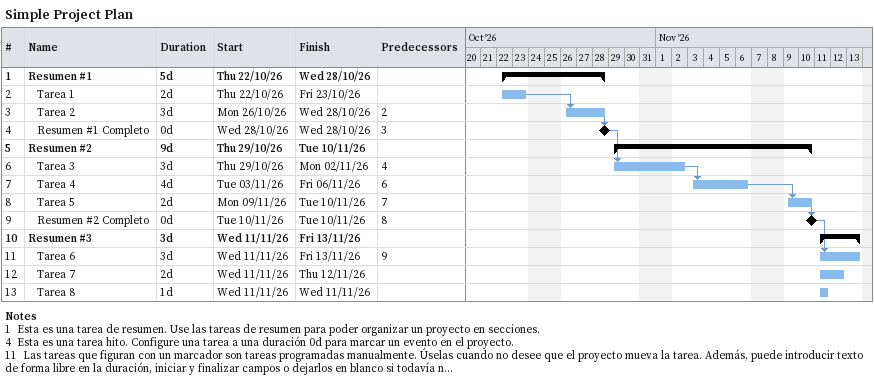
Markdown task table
Simple Project Plan

| ID | Level | Task | Duration | Start | Finish | Predecessors |
|---|---|---|---|---|---|---|
| 1 | 1 | **Resumen #1** | 5d | 2026-10-22 | 2026-10-28 |  |
| 2 | 2 | Tarea 1 | 2d | 2026-10-22 | 2026-10-23 |  |
| 3 | 2 | Tarea 2 | 3d | 2026-10-26 | 2026-10-28 | 2 |
| 4 | 2 | Resumen #1 Completo | 0d | 2026-10-28 | 2026-10-28 | 3 |
| 5 | 1 | **Resumen #2** | 9d | 2026-10-29 | 2026-11-10 |  |
| 6 | 2 | Tarea 3 | 3d | 2026-10-29 | 2026-11-02 | 4 |
| 7 | 2 | Tarea 4 | 4d | 2026-11-03 | 2026-11-06 | 6 |
| 8 | 2 | Tarea 5 | 2d | 2026-11-09 | 2026-11-10 | 7 |
| 9 | 2 | Resumen #2 Completo | 0d | 2026-11-10 | 2026-11-10 | 8 |
| 10 | 1 | **Resumen #3** | 3d | 2026-11-11 | 2026-11-13 |  |
| 11 | 2 | Tarea 6 | 3d | 2026-11-11 | 2026-11-13 | 9 |
| 12 | 2 | Tarea 7 | 2d | 2026-11-11 | 2026-11-12 |  |
| 13 | 2 | Tarea 8 | 1d | 2026-11-11 | 2026-11-11 |  |

Notes
- 1: Esta es una tarea de resumen. Use las tareas de resumen para poder organizar un proyecto en secciones.
- 4: Esta es una tarea hito. Configure una tarea a una duración 0d para marcar un evento en el proyecto.
- 11: Las tareas que figuran con un marcador son tareas programadas manualmente. Úselas cuando no desee que el proyecto mueva la tarea. Además, puede introducir texto de forma libre en la duración, iniciar y finalizar campos o dejarlos en blanco si todavía n...
